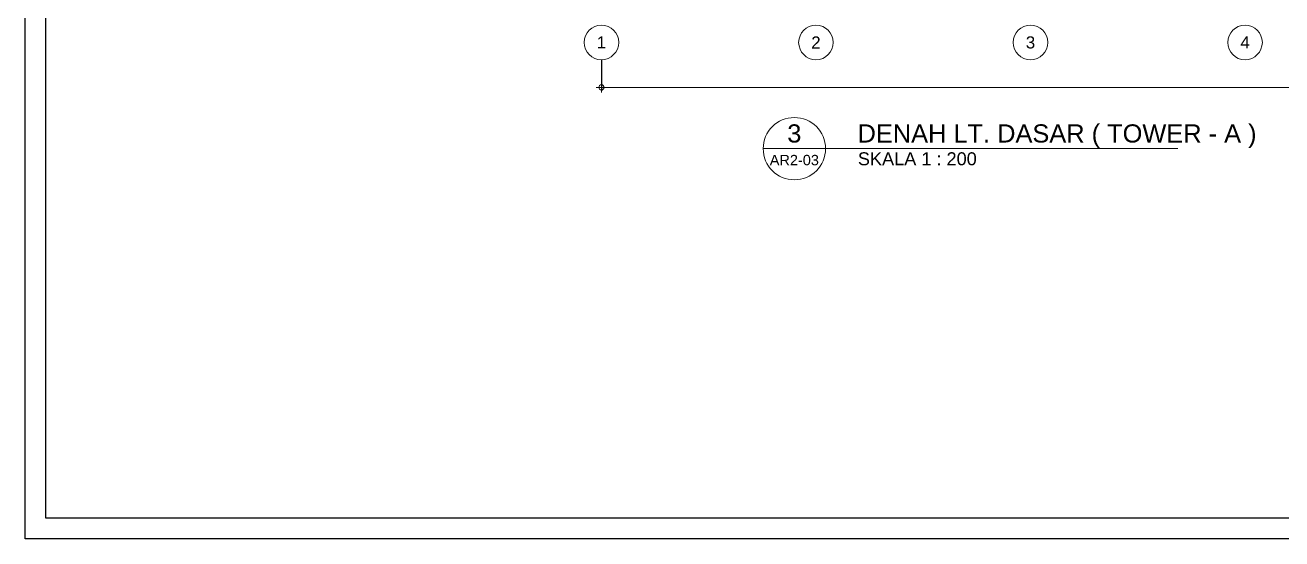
# Model space of a CAD drawing. Header units: inches. Extents: x -1 to 125, y -2 to 87.
# Drawn here: x -1.35 to 34.97, y -2.1 to 12.75 of the extents above; entities that cross this region are included whole.
import ezdxf
from ezdxf.enums import TextEntityAlignment as Align

# ---------------------------------------------------------------- set-up
doc = ezdxf.new("R2010")
doc.units = ezdxf.units.IN
doc.header["$MEASUREMENT"] = 0
doc.layers.get('defpoints').update_dxf_attribs({"color": 1})
for name, color, linetype, lineweight in [('KOP', 7, 'Continuous', 20), ('KOP GARIS', 1, 'Continuous', 30), ('NOT', 7, 'Continuous', 20), ('u', 6, 'Continuous', 20)]:
    doc.layers.add(name, color=color, linetype=linetype, lineweight=lineweight)
doc.styles.add('BOLD', font='arial.ttf')
doc.styles.add('S', font='simplex', dxfattribs={"width": 0.75})
doc.styles.get("Standard").update_dxf_attribs({"font": 'arial.ttf'})
doc.dimstyles.new('sk-100', dxfattribs={"dimtxt": 0.35, "dimasz": 0.15, "dimexe": 0.1, "dimexo": 0, "dimgap": 0.15, "dimtad": 1, "dimdec": 0, "dimlfac": 100, "dimzin": 0, "dimdsep": 46, "dimtxsty": 'Standard', "dimblk": 'BULAT', "dimcen": 0.09, "dimclrd": 256, "dimclre": 256, "dimclrt": 256, "dimadec": 0, "dimazin": 0, "dimtfac": 1, "dimtdec": 0, "dimtofl": 0, "dimtmove": 0, "dimatfit": 3, "dimldrblk": 'BULAT', "dimfxl": 1, "dimtolj": 1, "dimtzin": 0, "dimlwd": -1, "dimarcsym": 0})

# ---------------------------------------------------------------- blocks, each defined once
blk = doc.blocks.new('BULAT')
for p, q in [((-1, 0), (1, 0)), ((0, -1), (0, 1))]:
    blk.add_line(p, q)
blk.add_circle((0, 0), 0.5)
blk = doc.blocks.new('*D55')
at = {"layer": 'defpoints', "color": 0}
for p in [(15.302, 11.754), (89.702, 11.754), (89.702, 10.954)]:
    blk.add_point(p, dxfattribs=at)
at = {"layer": 'u', "lineweight": -2}
for p, q in [((15.302, 11.754), (15.302, 10.854)), ((89.702, 11.754), (89.702, 10.854))]:
    blk.add_line(p, q, dxfattribs=at)
at = {"layer": 'u'}
blk.add_line((15.452, 10.954), (89.552, 10.954), dxfattribs=at)
at = {"layer": 'u', "xscale": 0.15, "yscale": 0.15, "zscale": 0.15, "rotation": 180}
blk.add_blockref('BULAT', (15.302, 10.954), dxfattribs=at)
at = {"layer": 'u', "xscale": 0.15, "yscale": 0.15, "zscale": 0.15}
blk.add_blockref('BULAT', (89.702, 10.954), dxfattribs=at)
at = {"layer": 'u', "insert": (52.502, 11.283), "char_height": 0.35, "attachment_point": 5}
blk.add_mtext('\\A1;7440', dxfattribs=at)
blk = doc.blocks.new('NAV')
blk.add_circle((0, -0.4), 0.4)
at = {"style": 'S', "width": 0.75, "flags": 4}
blk.add_attdef('AV', text='', height=0.3, dxfattribs=at).set_placement((0, -0.4), align=Align.MIDDLE)
blk = doc.blocks.new('Ndtpd')
blk.add_line((0.747, 0), (-0.747, 0))
blk.add_circle((0, 0), 0.747)
at = {"flags": 4}
for tag, height, p in [('NO', 0.5, (0, 0.148)), ('NOLBR', 0.3, (0, -0.398))]:
    blk.add_attdef(tag, text='', height=height, dxfattribs=at).set_placement(p, align=Align.CENTER)
for tag, p, height in [('NDTPD', (1.516, 0.148), 0.5), ('SKALA', (1.523, -0.398), 0.3)]:
    blk.add_attdef(tag, p, '', height=height, dxfattribs=at)
blk = doc.blocks.new('KOP A3 DED')
blk.add_lwpolyline([(-21, 29.697), (21, 29.697), (21, 0), (-21, 0), (-21, 29.697)])
at = {"layer": 'KOP GARIS'}
blk.add_lwpolyline([(-20.8, 29.497), (20.8, 29.497), (20.8, 0.2), (-20.8, 0.2)], close=True, dxfattribs=at)
at = {"layer": 'KOP', "style": 'BOLD'}
for tag, p in [('JUDUL1', (15.945, 4.092)), ('JUDUL2', (15.945, 3.747)), ('JUDUL3', (15.945, 3.427)), ('NO', (17.215, 1.101)), ('REFF', (17.207, 0.727)), ('FILE', (17.189, 0.336))]:
    blk.add_attdef(tag, p, '', height=0.12, dxfattribs=at)
for tag, p in [('SCALE1', (18.171, 1.948)), ('DATE', (19.9, 1.757)), ('NAME', (16.363, 1.738)), ('SCALE2', (18.169, 1.733)), ('SCALE3', (18.17, 1.521))]:
    blk.add_attdef(tag, text='', height=0.12, dxfattribs=at).set_placement(p, align=Align.MIDDLE_CENTER)

msp = doc.modelspace()

# ---------------------------------------------------------------- linework, layer by layer
at = {"layer": 'NOT'}
msp.add_line((21.77812, 9.18144), (31.95892, 9.18144), dxfattribs=at)

# ---------------------------------------------------------------- block references
at = {"xscale": 3, "yscale": 3, "zscale": 3}
msp.add_blockref('KOP A3 DED', (61.64865, -2.10284), dxfattribs=at)
at = {"layer": 'NOT'}
ref = msp.add_blockref('Ndtpd', (20.87812, 9.18144), dxfattribs=dict(at, xscale=1.204819277108434, yscale=1.204819277108434, zscale=1.204819277108434))
ref.add_attrib('NO', '3', dxfattribs={"layer": '0', "height": 0.525, "flags": 4}).set_placement((20.87763, 9.35923), align=Align.CENTER)
ref.add_attrib('NDTPD', 'DENAH LT. DASAR ( TOWER - A )', (22.70465, 9.35923), dxfattribs={"layer": '0', "height": 0.525, "flags": 4})
ref.add_attrib('NOLBR', 'AR2-03', dxfattribs={"layer": '0', "height": 0.3, "flags": 4}).set_placement((20.87763, 8.70149), align=Align.CENTER)
ref.add_attrib('SKALA', 'SKALA 1 : 200', (22.71335, 8.70149), dxfattribs={"layer": '0', "height": 0.375, "flags": 4})
at = {"layer": 'u'}
ref = msp.add_blockref('NAV', (15.3023, 12.75424), dxfattribs=dict(at, xscale=1.25, yscale=1.25, zscale=1.25))
ref.add_attrib('AV', '1', dxfattribs={"layer": '0', "height": 0.35, "flags": 4}).set_placement((15.3023, 12.25424), align=Align.MIDDLE)
ref = msp.add_blockref('NAV', (21.5023, 12.75424), dxfattribs=dict(at, xscale=1.25, yscale=1.25, zscale=1.25))
ref.add_attrib('AV', '2', dxfattribs={"layer": '0', "height": 0.35, "flags": 4}).set_placement((21.5023, 12.25424), align=Align.MIDDLE)
ref = msp.add_blockref('NAV', (27.7023, 12.75424), dxfattribs=dict(at, xscale=1.25, yscale=1.25, zscale=1.25))
ref.add_attrib('AV', '3', dxfattribs={"layer": '0', "height": 0.35, "flags": 4}).set_placement((27.7023, 12.25424), align=Align.MIDDLE)
ref = msp.add_blockref('NAV', (33.9023, 12.75424), dxfattribs=dict(at, xscale=1.25, yscale=1.25, zscale=1.25))
ref.add_attrib('AV', '4', dxfattribs={"layer": '0', "height": 0.35, "flags": 4}).set_placement((33.9023, 12.25424), align=Align.MIDDLE)

# ---------------------------------------------------------------- dimensions: what is measured, and where the dimension line sits
dim = msp.add_linear_dim(base=(89.7023, 10.95424), p1=(15.3023, 11.75424), p2=(89.7023, 11.75424), dimstyle='sk-100', dxfattribs=at)
dim.commit()
dim.dimension.update_dxf_attribs({"geometry": '*D55', "text_midpoint": (52.5023, 10.95424), "dimtype": 160})

doc.saveas('drawing.dxf')
